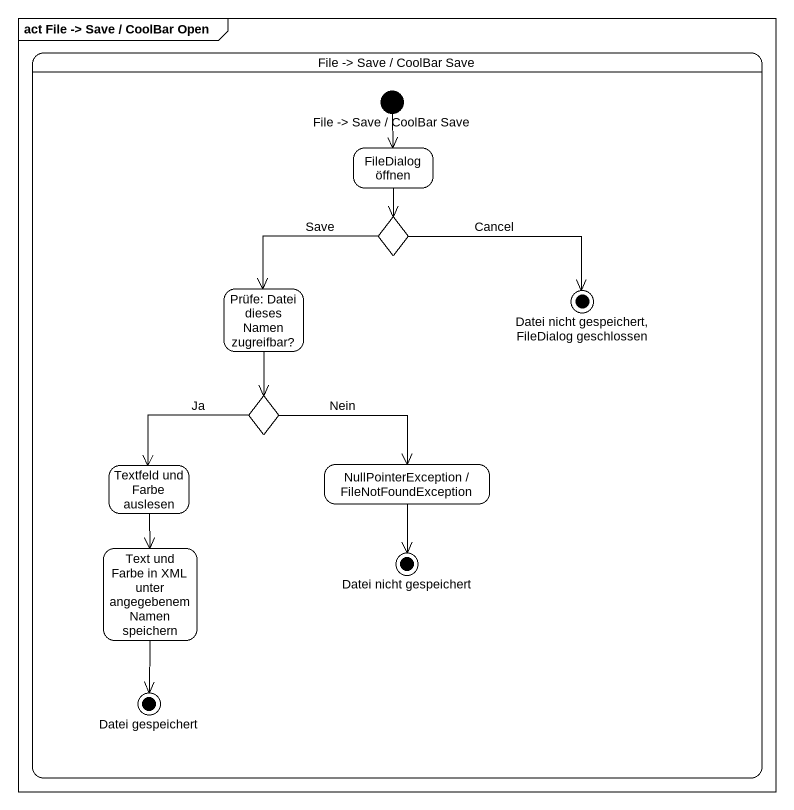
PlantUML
@startuml
mainframe act File -> Save / CoolBar Open
hide empty description
state "File -> Save / CoolBar Save" as File_Save_CoolBar_Save {
  state "File -> Save / CoolBar Save" as File_Save_CoolBar_Save_2 <<start>>
  state "FileDialog öffnen" as FileDialog_öffnen
  state choice1 <<choice>>
  state "Prüfe: Datei dieses Namen zugreifbar?" as Prüfe_Datei_dieses_Namen
  state "Datei nicht gespeichert, FileDialog geschlossen" as Datei_nicht_gespeichert <<end>>
  state choice2 <<choice>>
  state "Textfeld und Farbe auslesen" as Textfeld_und_Farbe_auslesen
  state "NullPointerException / FileNotFoundException" as NullPointerException
  state "Text und Farbe in XML unter angegebenem Namen speichern" as Text_und_Farbe_in_XML_unter
  state "Datei nicht gespeichert" as Datei_nicht_gespeichert_2 <<end>>
  state "Datei gespeichert" as Datei_gespeichert <<end>>
}
File_Save_CoolBar_Save_2 --> FileDialog_öffnen
FileDialog_öffnen --> choice1
choice1 --> Prüfe_Datei_dieses_Namen : Save
choice1 -right-> Datei_nicht_gespeichert : Cancel
Prüfe_Datei_dieses_Namen --> choice2
choice2 --> Textfeld_und_Farbe_auslesen : Ja
choice2 -right-> NullPointerException : Nein
Textfeld_und_Farbe_auslesen --> Text_und_Farbe_in_XML_unter
NullPointerException --> Datei_nicht_gespeichert_2
Text_und_Farbe_in_XML_unter --> Datei_gespeichert
@enduml
